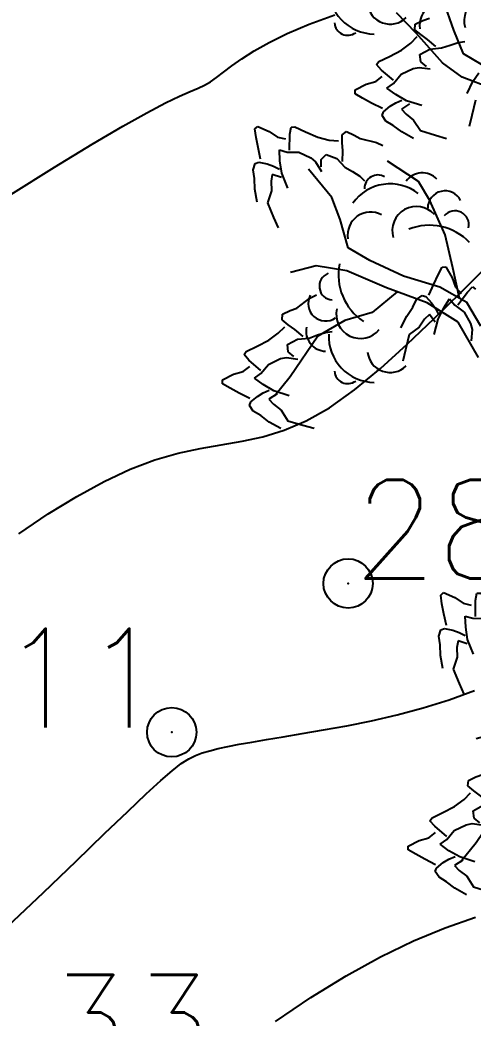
# Model space of a CAD drawing. Header units: millimetres. Extents: x 524954 to 526204, y 9523489 to 9524010.
# Drawn here: x 525978.07 to 525982.67, y 9523730.3 to 9523740.43 of the extents above; entities that cross this region are included whole.
import ezdxf
from ezdxf.enums import TextEntityAlignment as Align

# ---------------------------------------------------------------- set-up
doc = ezdxf.new("R2010")
doc.units = ezdxf.units.MM
doc.header["$PDMODE"] = 32
doc.header["$PDSIZE"] = 0.5
doc.linetypes.add('ACAD_ISO12W100', pattern=[21, 12, -3, 0, -3, 0, -3])
for name, color, linetype in [('Arbre', 34, 'ACAD_ISO12W100'), ('CN_01_00', 3, 'Continuous'), ('CN_02_00', 4, 'Continuous'), ('CN_10_00', 1, 'Continuous'), ('TopoAlt', 3, 'Continuous'), ('TOPOJIS', 7, 'Continuous')]:
    doc.layers.add(name, color=color, linetype=linetype)
doc.styles.add('Simplex 1.0', font='Simplex.shx', dxfattribs={"width": 0.99, "height": 1})

# ---------------------------------------------------------------- blocks, each defined once
blk = doc.blocks.new('TCPOINT M')
at = {"color": 0}
blk.add_point((0, 0), dxfattribs=at)
at = {"layer": 'TopoAlt', "style": 'Simplex 1.0', "width": 0.99}
blk.add_attdef('ALT', (0.15, 0.15), '', height=1, dxfattribs=at)
blk = doc.blocks.new('v088')
at = {"linetype": 'Continuous'}
for p, q in [((-1.547, 7.38), (-1.653, 7.676)), ((-1.932, 7.347), (-2.129, 7.554)), ((-1.665, 7.048), (-1.932, 7.347)), ((-1.449, 7.14), (-1.547, 7.38)), ((-1.266, 7.031), (-1.449, 7.14)), ((-1.463, 6.903), (-1.665, 7.048)), ((-1.162, 6.785), (-1.463, 6.903)), ((-1.907, 5.843), (-2.222, 6.048)), ((-2.787, 5.681), (-3.023, 5.969)), ((-1.791, 5.652), (-1.907, 5.843)), ((-2.701, 5.459), (-2.787, 5.681)), ((-1.635, 5.301), (-1.791, 5.652)), ((-2.621, 5.169), (-2.701, 5.459)), ((-1.559, 4.967), (-1.635, 5.301)), ((-2.4, 5.043), (-2.621, 5.169)), ((-2.946, 4.988), (-3.206, 4.92)), ((-2.634, 4.938), (-2.946, 4.988)), ((-2.061, 4.882), (-2.4, 5.043)), ((-1.492, 4.659), (-1.559, 4.967)), ((-2.233, 4.766), (-2.634, 4.938)), ((-1.692, 4.771), (-2.061, 4.882)), ((-1.819, 4.613), (-2.233, 4.766)), ((-1.415, 4.615), (-1.692, 4.771)), ((-2.123, 4.725), (-2.377, 4.514)), ((-1.504, 4.415), (-1.819, 4.613)), ((-1.273, 4.376), (-1.415, 4.615)), ((-2.377, 4.514), (-2.655, 4.434)), ((-2.655, 4.434), (-2.931, 4.273)), ((-1.298, 4.058), (-1.504, 4.415)), ((-2.931, 4.273), (-3.209, 3.863)), ((-3.209, 3.863), (-3.367, 3.667))]:
    blk.add_line(p, q, dxfattribs=at)
at = {"color": 3, "linetype": 'Continuous'}
for p, q in [((-1.864, 7.475), (-1.797, 7.5)), ((-1.945, 7.383), (-1.94, 7.438)), ((-1.94, 7.438), (-1.864, 7.475)), ((-1.985, 7.246), (-1.92, 7.313)), ((-1.884, 7.333), (-1.945, 7.383)), ((-1.815, 7.284), (-1.884, 7.333)), ((-2.081, 7.175), (-1.985, 7.246)), ((-1.732, 7.213), (-1.815, 7.284)), ((-1.791, 7.186), (-1.672, 7.198)), ((-1.672, 7.198), (-1.587, 7.228)), ((-1.587, 7.228), (-1.505, 7.255)), ((-1.505, 7.255), (-1.436, 7.264)), ((-2.31, 7.06), (-2.2, 7.113)), ((-2.2, 7.113), (-2.081, 7.175)), ((-1.892, 7.13), (-1.791, 7.186)), ((-1.883, 7.058), (-1.892, 7.13)), ((-2.333, 7.03), (-2.31, 7.06)), ((-2.283, 6.974), (-2.333, 7.03)), ((-2.083, 6.931), (-1.963, 6.989)), ((-1.963, 6.989), (-1.902, 7.001)), ((-1.902, 7.001), (-1.788, 6.985)), ((-1.826, 7.011), (-1.883, 7.058)), ((-2.342, 6.858), (-2.275, 6.909)), ((-2.161, 6.87), (-2.283, 6.974)), ((-2.161, 6.839), (-2.083, 6.931)), ((-1.354, 6.857), (-1.293, 6.947)), ((-2.551, 6.772), (-2.439, 6.83)), ((-2.439, 6.83), (-2.342, 6.858)), ((-2.228, 6.791), (-2.161, 6.839)), ((-2.138, 6.726), (-2.228, 6.791)), ((-1.413, 6.737), (-1.354, 6.857)), ((-2.55, 6.734), (-2.551, 6.772)), ((-2.475, 6.689), (-2.55, 6.734)), ((-2.383, 6.639), (-2.475, 6.689)), ((-2.029, 6.662), (-2.138, 6.726)), ((-2.274, 6.584), (-2.383, 6.639)), ((-2.262, 6.55), (-2.196, 6.606)), ((-2.196, 6.606), (-2.138, 6.64)), ((-2.138, 6.64), (-2.076, 6.668)), ((-1.998, 6.632), (-2.08, 6.578)), ((-1.875, 6.613), (-2.029, 6.662)), ((-1.33, 6.67), (-1.367, 6.514)), ((-2.277, 6.513), (-2.262, 6.55)), ((-2.238, 6.456), (-2.277, 6.513)), ((-2.08, 6.578), (-2.034, 6.526)), ((-2.034, 6.526), (-1.957, 6.466)), ((-1.367, 6.514), (-1.392, 6.4)), ((-3.568, 6.377), (-3.539, 6.402)), ((-3.539, 6.402), (-3.423, 6.351)), ((-3.213, 6.322), (-3.201, 6.396)), ((-3.201, 6.396), (-3.163, 6.397)), ((-3.163, 6.397), (-3.053, 6.346)), ((-2.163, 6.412), (-2.238, 6.456)), ((-2.076, 6.346), (-2.163, 6.412)), ((-1.957, 6.466), (-1.888, 6.359)), ((-3.555, 6.29), (-3.568, 6.377)), ((-3.535, 6.188), (-3.555, 6.29)), ((-3.423, 6.351), (-3.34, 6.294)), ((-3.34, 6.294), (-3.258, 6.275)), ((-3.216, 6.161), (-3.213, 6.322)), ((-3.053, 6.346), (-2.929, 6.292)), ((-2.929, 6.292), (-2.814, 6.263)), ((-2.683, 6.24), (-2.682, 6.318)), ((-2.682, 6.318), (-2.637, 6.35)), ((-2.637, 6.35), (-2.56, 6.314)), ((-2.56, 6.314), (-2.499, 6.278)), ((-1.959, 6.28), (-2.076, 6.346)), ((-1.888, 6.359), (-1.735, 6.313)), ((-1.735, 6.313), (-1.622, 6.281)), ((-3.51, 6.069), (-3.535, 6.188)), ((-2.814, 6.263), (-2.721, 6.255)), ((-2.677, 6.155), (-2.683, 6.24)), ((-2.499, 6.278), (-2.334, 6.239)), ((-2.334, 6.239), (-2.268, 6.208)), ((-3.32, 6.164), (-3.24, 6.142)), ((-3.314, 6.053), (-3.32, 6.164)), ((-3.24, 6.142), (-3.121, 6.14)), ((-3.121, 6.14), (-2.999, 6.083)), ((-2.999, 6.083), (-2.952, 6.044)), ((-2.895, 6.065), (-2.845, 6.118)), ((-2.845, 6.118), (-2.738, 6.075)), ((-2.68, 6.046), (-2.677, 6.155)), ((-3.586, 5.96), (-3.566, 6.026)), ((-3.566, 6.026), (-3.528, 6.038)), ((-3.528, 6.038), (-3.444, 6.022)), ((-3.444, 6.022), (-3.38, 5.999)), ((-3.38, 5.999), (-3.32, 5.968)), ((-3.294, 5.928), (-3.314, 6.053)), ((-2.952, 6.044), (-2.892, 5.945)), ((-2.896, 5.991), (-2.895, 6.065)), ((-2.738, 6.075), (-2.654, 5.99)), ((-2.654, 5.99), (-2.576, 5.943)), ((-3.573, 5.874), (-3.586, 5.96)), ((-3.57, 5.765), (-3.573, 5.874)), ((-3.392, 5.914), (-3.403, 5.846)), ((-3.298, 5.884), (-3.392, 5.914)), ((-3.235, 5.777), (-3.294, 5.928)), ((-2.576, 5.943), (-2.504, 5.896)), ((-2.504, 5.896), (-2.454, 5.849)), ((-3.403, 5.846), (-3.4, 5.748)), ((-3.547, 5.632), (-3.57, 5.765)), ((-3.4, 5.748), (-3.44, 5.627)), ((-3.44, 5.627), (-3.379, 5.479)), ((-3.379, 5.479), (-3.332, 5.372)), ((-1.707, 4.895), (-1.667, 4.973)), ((-1.667, 4.973), (-1.628, 4.976)), ((-1.628, 4.976), (-1.564, 4.867)), ((-1.751, 4.8), (-1.707, 4.895)), ((-1.564, 4.867), (-1.531, 4.771)), ((-1.801, 4.689), (-1.751, 4.8)), ((-1.531, 4.771), (-1.475, 4.707)), ((-1.411, 4.72), (-1.359, 4.773)), ((-1.359, 4.773), (-1.327, 4.751)), ((-3.143, 4.557), (-3.01, 4.66)), ((-3.01, 4.66), (-2.944, 4.692)), ((-1.926, 4.645), (-1.871, 4.687)), ((-1.871, 4.687), (-1.833, 4.675)), ((-1.833, 4.675), (-1.774, 4.612)), ((-1.508, 4.592), (-1.411, 4.72)), ((-3.21, 4.533), (-3.143, 4.557)), ((-2.027, 4.477), (-1.966, 4.567)), ((-1.966, 4.567), (-1.926, 4.645)), ((-1.774, 4.612), (-1.736, 4.556)), ((-1.708, 4.448), (-1.651, 4.561)), ((-1.651, 4.561), (-1.591, 4.654)), ((-1.591, 4.654), (-1.539, 4.59)), ((-1.539, 4.59), (-1.443, 4.518)), ((-3.291, 4.441), (-3.287, 4.496)), ((-3.287, 4.496), (-3.21, 4.533)), ((-2.086, 4.357), (-2.027, 4.477)), ((-1.795, 4.494), (-1.845, 4.445)), ((-1.737, 4.415), (-1.795, 4.494)), ((-1.736, 4.556), (-1.705, 4.495)), ((-1.443, 4.518), (-1.378, 4.401)), ((-3.331, 4.304), (-3.266, 4.37)), ((-3.23, 4.39), (-3.291, 4.441)), ((-3.162, 4.341), (-3.23, 4.39)), ((-1.9, 4.365), (-2.003, 4.29)), ((-1.845, 4.445), (-1.9, 4.365)), ((-1.749, 4.291), (-1.708, 4.448)), ((-1.378, 4.401), (-1.363, 4.341)), ((-3.427, 4.233), (-3.331, 4.304)), ((-3.079, 4.271), (-3.162, 4.341)), ((-3.137, 4.244), (-3.019, 4.255)), ((-3.019, 4.255), (-2.933, 4.286)), ((-2.933, 4.286), (-2.851, 4.312)), ((-2.851, 4.312), (-2.783, 4.321)), ((-2.003, 4.29), (-2.04, 4.134)), ((-1.363, 4.341), (-1.372, 4.226)), ((-3.656, 4.117), (-3.547, 4.171)), ((-3.547, 4.171), (-3.427, 4.233)), ((-3.239, 4.188), (-3.137, 4.244)), ((-3.229, 4.115), (-3.239, 4.188)), ((-3.679, 4.087), (-3.656, 4.117)), ((-3.629, 4.032), (-3.679, 4.087)), ((-3.309, 4.046), (-3.249, 4.058)), ((-3.249, 4.058), (-3.134, 4.042)), ((-3.172, 4.068), (-3.229, 4.115)), ((-2.04, 4.134), (-2.065, 4.02)), ((-3.688, 3.915), (-3.621, 3.967)), ((-3.507, 3.927), (-3.629, 4.032)), ((-3.507, 3.896), (-3.43, 3.988)), ((-3.43, 3.988), (-3.309, 4.046)), ((-3.898, 3.83), (-3.785, 3.887)), ((-3.785, 3.887), (-3.688, 3.915)), ((-3.574, 3.849), (-3.507, 3.896)), ((-3.484, 3.783), (-3.574, 3.849)), ((-3.897, 3.791), (-3.898, 3.83)), ((-3.821, 3.747), (-3.897, 3.791)), ((-3.375, 3.72), (-3.484, 3.783)), ((-3.729, 3.697), (-3.821, 3.747)), ((-3.621, 3.641), (-3.729, 3.697)), ((-3.609, 3.608), (-3.542, 3.663)), ((-3.542, 3.663), (-3.485, 3.698)), ((-3.485, 3.698), (-3.422, 3.725)), ((-3.344, 3.689), (-3.426, 3.635)), ((-3.221, 3.67), (-3.375, 3.72)), ((-3.623, 3.571), (-3.609, 3.608)), ((-3.585, 3.514), (-3.623, 3.571)), ((-3.426, 3.635), (-3.38, 3.583)), ((-3.38, 3.583), (-3.303, 3.524)), ((-3.509, 3.469), (-3.585, 3.514)), ((-3.423, 3.403), (-3.509, 3.469)), ((-3.303, 3.524), (-3.234, 3.416)), ((-3.306, 3.337), (-3.423, 3.403)), ((-3.234, 3.416), (-3.081, 3.37)), ((-3.081, 3.37), (-2.968, 3.339))]:
    blk.add_line(p, q, dxfattribs=at)
for centre, major_axis, start_param, end_param in [((-2.352, 7.806), (0.33, 0.33), 2.307735, 3.914618), ((-1.198, 7.473), (-0.174, 0.174), 4.665366, 7.348105), ((-2.195, 7.672), (0.164, 0.164), 2.463212, 4.701636), ((-1.664, 7.431), (-0.164, 0.164), -1.288499, 0.949924), ((-2.625, 7.463), (0.0964, 0.0964), 2.435534, 4.557933), ((-2.32, 5.773), (0.0964, 0.0964), 0.254619, 2.377018), ((-1.869, 5.725), (0.145, 0.145), 6.263619, 7.998733), ((-2.195, 5.352), (0.33, 0.33), 0.12682, 1.733702), ((-1.637, 5.571), (-0.125, 0.125), 4.396235, 7.060094), ((-1.928, 5.343), (0.174, 0.174), 6.236163, 8.918901), ((-2.395, 5.301), (-0.164, 0.164), -1.288499, 0.949924), ((-1.536, 5.406), (0.099, 0.099), 5.251538, 7.965114), ((-1.797, 4.833), (0.4, 0.4), 6.260774, 7.446489), ((-2.155, 4.896), (-0.4, 0.4), 0.587708, 1.773422), ((-2.774, 4.781), (-0.099, 0.099), -0.421529, 2.292047), ((-2.851, 4.605), (-0.125, 0.125), 0.293965, 2.957824), ((-2.497, 4.497), (0.174, 0.174), 2.133893, 4.816631), ((-2.844, 4.326), (-0.145, 0.145), 0.590553, 2.325666), ((-2.352, 4.272), (0.33, 0.33), 2.307735, 3.914618), ((-2.195, 4.138), (0.164, 0.164), 2.463212, 4.701636), ((-2.625, 3.929), (0.0964, 0.0964), 2.435534, 4.557933)]:
    blk.add_ellipse(centre, major_axis=major_axis, ratio=1, start_param=start_param, end_param=end_param, dxfattribs=at)

msp = doc.modelspace()

# ---------------------------------------------------------------- linework, layer by layer
at = {"layer": 'CN_01_00', "flags": 128}
for points, elevation in [([(525977.978, 9523738.659), (525978.42, 9523738.937), (525978.803, 9523739.17), (525979.115, 9523739.353), (525979.36, 9523739.489), (525979.549, 9523739.588), (525979.692, 9523739.657), (525979.799, 9523739.704), (525979.88, 9523739.739), (525979.945, 9523739.769), (525980.004, 9523739.802), (525980.066, 9523739.846), (525980.137, 9523739.901), (525980.221, 9523739.965), (525980.323, 9523740.037), (525980.448, 9523740.117), (525980.601, 9523740.202), (525980.785, 9523740.292), (525981.006, 9523740.386), (525981.267, 9523740.482)], 291), ([(525977.945, 9523731.231), (525978.311, 9523731.578), (525978.643, 9523731.897), (525978.93, 9523732.175), (525979.165, 9523732.401), (525979.353, 9523732.579), (525979.5, 9523732.714), (525979.616, 9523732.813), (525979.708, 9523732.885), (525979.785, 9523732.934), (525979.853, 9523732.968), (525979.922, 9523732.993), (525979.998, 9523733.016), (525980.084, 9523733.037), (525980.183, 9523733.059), (525980.296, 9523733.081), (525980.426, 9523733.104), (525980.574, 9523733.13), (525980.744, 9523733.158), (525980.937, 9523733.19), (525981.153, 9523733.227), (525981.39, 9523733.27), (525981.641, 9523733.32), (525981.902, 9523733.379), (525982.166, 9523733.45), (525982.43, 9523733.532), (525982.686, 9523733.628)], 289)]:
    msp.add_lwpolyline(points, dxfattribs=dict(at, elevation=elevation))
at = {"layer": 'CN_02_00', "elevation": 288, "flags": 128}
msp.add_lwpolyline([(525980.664, 9523730.268), (525981.026, 9523730.512), (525981.383, 9523730.732), (525981.731, 9523730.925), (525982.067, 9523731.086), (525982.39, 9523731.219), (525982.698, 9523731.328)], dxfattribs=at)
at = {"layer": 'CN_10_00', "elevation": 290, "flags": 128}
msp.add_lwpolyline([(525978.058, 9523735.215), (525978.358, 9523735.418), (525978.648, 9523735.595), (525978.926, 9523735.747), (525979.191, 9523735.871), (525979.441, 9523735.967), (525979.676, 9523736.034), (525979.899, 9523736.081), (525980.115, 9523736.118), (525980.326, 9523736.155), (525980.537, 9523736.201), (525980.753, 9523736.267), (525980.978, 9523736.362), (525981.215, 9523736.496), (525981.467, 9523736.677), (525981.731, 9523736.895), (525982.002, 9523737.14), (525982.276, 9523737.4), (525982.547, 9523737.666), (525982.81, 9523737.925)], dxfattribs=at)

# ---------------------------------------------------------------- block references
at = {"layer": 'Arbre'}
for p in [(525984.025, 9523732.948), (525985.911, 9523728.218)]:
    msp.add_blockref('v088', p, dxfattribs=at)
at = {"layer": 'TOPOJIS'}
ref = msp.add_blockref('TCPOINT M', (525981.403, 9523734.713, 289.66), dxfattribs=at)
ref.add_attrib('ALT', '289.66', (525981.453, 9523734.763, 289.66), dxfattribs={"layer": 'TopoAlt', "height": 1, "style": 'Simplex 1.0', "width": 0.99})
ref = msp.add_blockref('TCPOINT M', (525979.612, 9523733.203, 289.11), dxfattribs=at)
ref.add_attrib('ALT', '289.11', dxfattribs={"layer": 'TopoAlt', "height": 1, "style": 'Simplex 1.0', "width": 0.99}).set_placement((525979.562, 9523733.253, 289.11), align=Align.RIGHT)
ref = msp.add_blockref('TCPOINT M', (525975.319, 9523729.692, 289.33), dxfattribs=at)
ref.add_attrib('ALT', '289.33', (525975.369, 9523729.742, 289.33), dxfattribs={"layer": 'TopoAlt', "height": 1, "style": 'Simplex 1.0', "width": 0.99})

doc.saveas('drawing.dxf')
